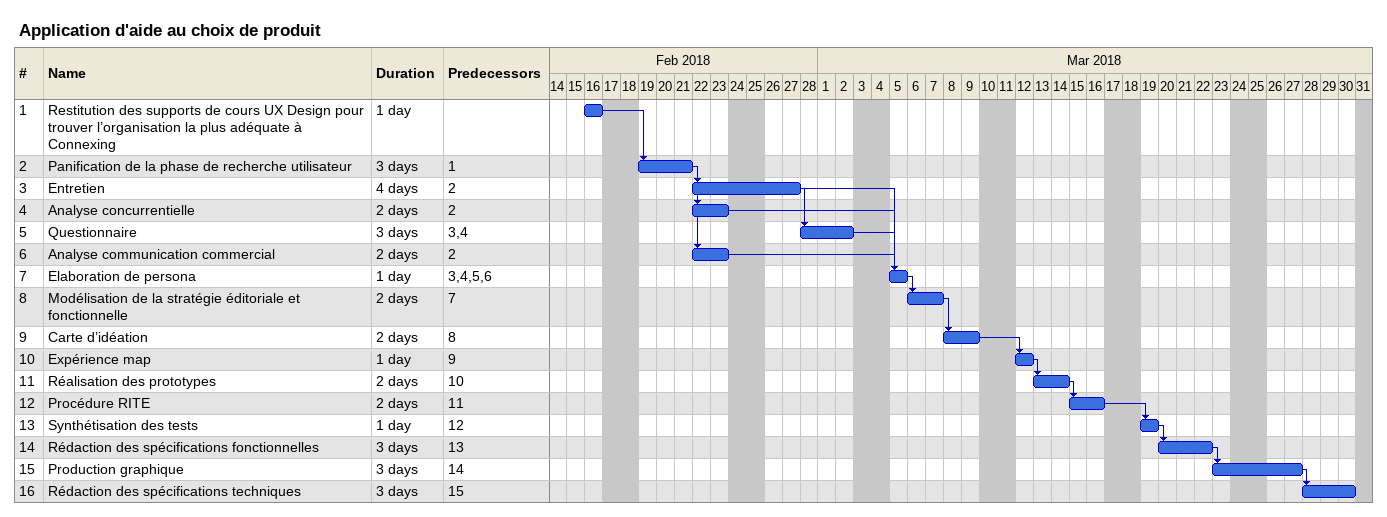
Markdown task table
Application d'aide au choix de produit

| ID | Task | Duration | Start | Finish | Predecessors |
|---|---|---|---|---|---|
| 1 | Restitution des supports de cours UX Design pour trouver l’organisation la plus adéquate à Connexing | 1d | 2018-02-16 | 2018-02-16 |  |
| 2 | Panification de la phase de recherche utilisateur | 3d | 2018-02-19 | 2018-02-21 | 1 |
| 3 | Entretien | 4d | 2018-02-22 | 2018-02-27 | 2 |
| 4 | Analyse concurrentielle | 2d | 2018-02-22 | 2018-02-23 | 2 |
| 5 | Questionnaire | 3d | 2018-02-28 | 2018-03-02 | 3, 4 |
| 6 | Analyse communication commercial | 2d | 2018-02-22 | 2018-02-23 | 2 |
| 7 | Elaboration de persona | 1d | 2018-03-05 | 2018-03-05 | 3, 4, 5, 6 |
| 8 | Modélisation de la stratégie éditoriale et fonctionnelle | 2d | 2018-03-06 | 2018-03-07 | 7 |
| 9 | Carte d’idéation | 2d | 2018-03-08 | 2018-03-09 | 8 |
| 10 | Expérience map | 1d | 2018-03-12 | 2018-03-12 | 9 |
| 11 | Réalisation des prototypes | 2d | 2018-03-13 | 2018-03-14 | 10 |
| 12 | Procédure RITE | 2d | 2018-03-15 | 2018-03-16 | 11 |
| 13 | Synthétisation des tests | 1d | 2018-03-19 | 2018-03-19 | 12 |
| 14 | Rédaction des spécifications fonctionnelles | 3d | 2018-03-20 | 2018-03-22 | 13 |
| 15 | Production graphique | 3d | 2018-03-23 | 2018-03-27 | 14 |
| 16 | Rédaction des spécifications techniques | 3d | 2018-03-28 | 2018-03-30 | 15 |
